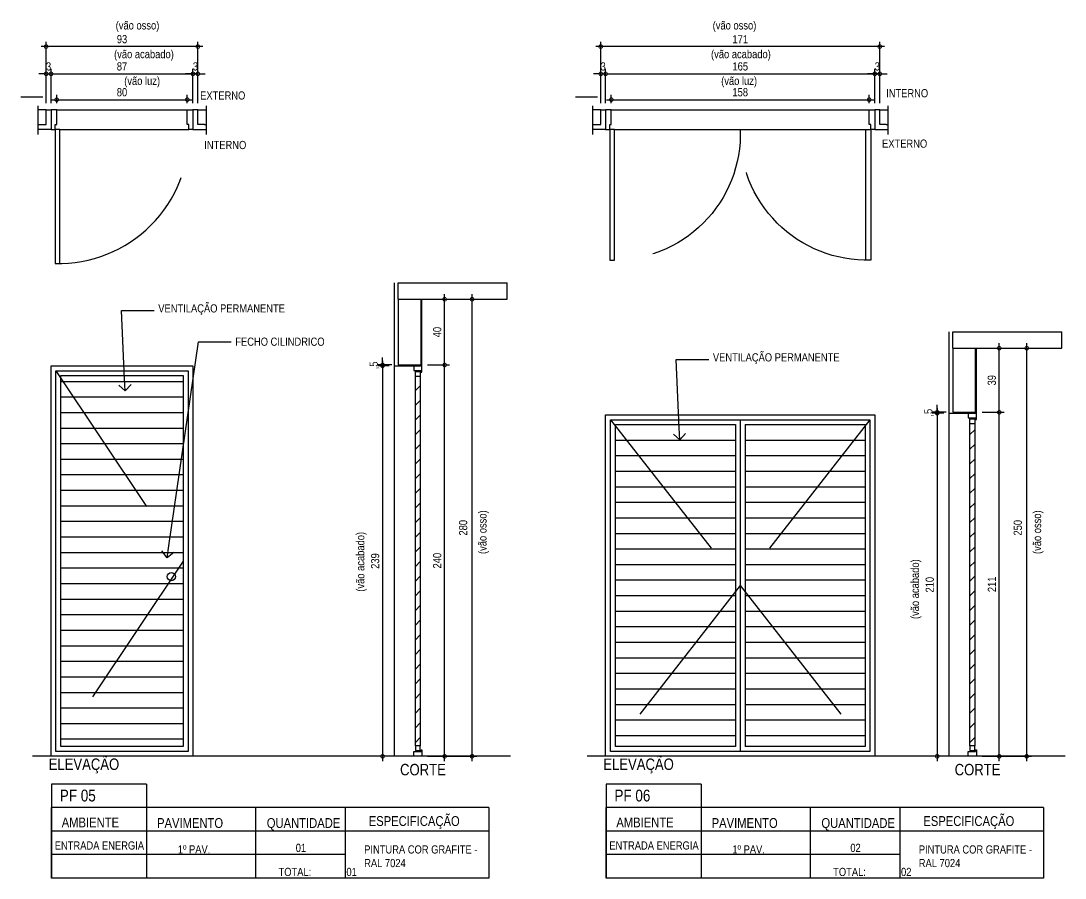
# Model space of a CAD drawing. Header units: metres. Extents: x -0.2 to 45.9, y -54 to 5.7.
# Drawn here: x 13.81 to 20.21, y 0.01 to 5.26 of the extents above; entities that cross this region are included whole.
import ezdxf
from ezdxf import colors
from ezdxf.entities.mleader import LeaderData, LeaderLine
from ezdxf.math import Vec2, Vec3

# ---------------------------------------------------------------- set-up
doc = ezdxf.new("R2010")
doc.units = ezdxf.units.M
doc.header["$PDMODE"] = 35
doc.linetypes.add('DASHEDX2', pattern=[1.5, 1, -0.5])
for name, color, linetype in [('AR-CAIXILHO', 1, 'Continuous'), ('ARQ-ALV ACAB', 4, 'Continuous'), ('ARQ-ALV OSSO', 5, 'Continuous'), ('ARQ-AUX', 7, 'Continuous'), ('ARQ-AUX1', 1, 'Continuous'), ('ARQ-AUX2', 2, 'Continuous'), ('ARQ-CAX', 1, 'Continuous'), ('ARQ-CAX @ 1', 1, 'Continuous'), ('ARQ-DIM', 2, 'Continuous'), ('ARQ-ENCH', 1, 'Continuous'), ('ARQ-EST', 2, 'Continuous'), ('ARQ-PRJ', 7, 'DASHEDX2'), ('ARQ-SIM', 1, 'Continuous'), ('ARQ-TXT', 2, 'Continuous'), ('ES-CORTE', 2, 'Continuous')]:
    doc.layers.add(name, color=color, linetype=linetype)
doc.styles.add('Adesa', font='ARIALN.TTF')
doc.styles.get("Standard").update_dxf_attribs({"font": 'arial.ttf'})
doc.dimstyles.new('ADESA 1-0025', dxfattribs={"dimtxt": 0.05, "dimasz": 0.045, "dimexe": 0.03, "dimexo": 0.04, "dimgap": 0.02, "dimtad": 1, "dimtoh": 1, "dimdec": 0, "dimlfac": 100, "dimzin": 4, "dimtxsty": 'Adesa', "dimblk": 'DOTSMALL', "dimcen": 1, "dimdle": 0.03, "dimclrd": 1, "dimclre": 1, "dimclrt": 256, "dimazin": 1, "dimtm": 1e-09, "dimtfac": 1, "dimtdec": 0, "dimtix": 1, "dimtmove": 2, "dimatfit": 0, "dimldrblk": 'DOTSMALL', "dimfxl": 0.8, "dimtvp": 2, "dimtolj": 1, "dimtzin": 0, "dimarcsym": 0})

# ---------------------------------------------------------------- blocks, each defined once
blk = doc.blocks.new('*U72')
for points in [[(0, 0), (0, 0.8204), (-0.03, 0.8204), (-0.03, 0)], [(0.025, 0), (0, 0), (0, -0.03), (-0.01, -0.03), (-0.01, -0.12), (0.025, -0.12), (0.025, 0)], [(-0.845, 0), (-0.82, 0), (-0.82, -0.03), (-0.81, -0.03), (-0.81, -0.12), (-0.845, -0.12), (-0.845, 0)]]:
    blk.add_lwpolyline(points, close=True)
at = {"layer": 'ARQ-PRJ'}
blk.add_arc((-0.0237, 0.0242), 0.7967, 88.29868, 181.74012, dxfattribs=at)
blk = doc.blocks.new('_DotSmall')
at = {"color": 0, "linetype": 'ByBlock', "const_width": 0.5}
blk.add_lwpolyline([(-0.0625, 0, 1), (0.0625, 0, 1)], format="xyb", close=True, dxfattribs=at)
blk = doc.blocks.new('*D62')
at = {"layer": 'ARQ-DIM', "color": 1, "lineweight": -2, "transparency": 16777216}
for p, q in [((16.2528, 3.5512), (16.6057, 3.5512)), ((16.5757, 0.7212), (16.5757, 3.5812)), ((16.3128, 0.7512), (16.6057, 0.7512))]:
    blk.add_line(p, q, dxfattribs=at)
at = {"layer": 'Defpoints', "color": 0, "transparency": 16777216}
for p in [(16.2128, 3.5512), (16.5757, 3.5512), (16.2728, 0.7512)]:
    blk.add_point(p, dxfattribs=at)
at = {"layer": 'ARQ-DIM', "color": 1, "lineweight": -2, "transparency": 16777216, "xscale": 0.045, "yscale": 0.045, "zscale": 0.045}
for p, rotation in [((16.5757, 3.5512), 90), ((16.5757, 0.7512), 270)]:
    blk.add_blockref('_DotSmall', p, dxfattribs=dict(at, rotation=rotation))
at = {"layer": 'ARQ-DIM', "transparency": 16777216, "insert": (16.5211, 2.1512), "char_height": 0.05, "attachment_point": 5, "rotation": 90, "style": 'Adesa'}
blk.add_mtext('\\A1;280', dxfattribs=at)
blk = doc.blocks.new('*D63')
at = {"layer": 'ARQ-DIM', "color": 1, "lineweight": -2, "transparency": 16777216}
for p, q in [((16.0828, 3.1484), (15.9971, 3.1484)), ((16.0578, 3.1434), (15.9971, 3.1434)), ((16.0271, 3.1484), (16.0271, 3.1934)), ((16.0271, 3.1484), (16.0271, 3.1434)), ((16.0271, 3.1434), (16.0271, 3.0984))]:
    blk.add_line(p, q, dxfattribs=at)
at = {"layer": 'Defpoints', "color": 0, "transparency": 16777216}
for p in [(16.0271, 3.1434), (16.0978, 3.1434), (16.1228, 3.1484)]:
    blk.add_point(p, dxfattribs=at)
at = {"layer": 'ARQ-DIM', "color": 1, "lineweight": -2, "transparency": 16777216, "xscale": 0.045, "yscale": 0.045, "zscale": 0.045}
for p, rotation in [((16.0271, 3.1484), 270), ((16.0271, 3.1434), 90)]:
    blk.add_blockref('_DotSmall', p, dxfattribs=dict(at, rotation=rotation))
at = {"layer": 'ARQ-DIM', "transparency": 16777216, "insert": (15.9772, 3.1459), "char_height": 0.05, "attachment_point": 5, "rotation": 90, "style": 'Adesa'}
blk.add_mtext('\\A1;,5', dxfattribs=at)
blk = doc.blocks.new('*D64')
at = {"layer": 'ARQ-DIM', "color": 1, "lineweight": -2, "transparency": 16777216}
for p, q in [((16.0271, 3.1734), (16.0271, 0.7212)), ((16.0671, 3.1434), (16.0571, 3.1434)), ((16.0578, 0.7512), (15.9971, 0.7512))]:
    blk.add_line(p, q, dxfattribs=at)
at = {"layer": 'Defpoints', "color": 0, "transparency": 16777216}
for p in [(16.0271, 3.1434), (16.0271, 0.7512), (16.0978, 0.7512)]:
    blk.add_point(p, dxfattribs=at)
at = {"layer": 'ARQ-DIM', "color": 1, "lineweight": -2, "transparency": 16777216, "xscale": 0.045, "yscale": 0.045, "zscale": 0.045}
for p, rotation in [((16.0271, 3.1434), 90), ((16.0271, 0.7512), 270)]:
    blk.add_blockref('_DotSmall', p, dxfattribs=dict(at, rotation=rotation))
at = {"layer": 'ARQ-DIM', "transparency": 16777216, "insert": (15.9816, 1.9473), "char_height": 0.05, "attachment_point": 5, "rotation": 90, "style": 'Adesa'}
blk.add_mtext('\\A1;239', dxfattribs=at)
blk = doc.blocks.new('*D65')
at = {"layer": 'ARQ-DIM', "color": 1, "lineweight": -2, "transparency": 16777216}
for p, q in [((16.3028, 3.1484), (16.4375, 3.1484)), ((16.4075, 0.7212), (16.4075, 3.1784)), ((16.3028, 0.7512), (16.4375, 0.7512))]:
    blk.add_line(p, q, dxfattribs=at)
at = {"layer": 'Defpoints', "color": 0, "transparency": 16777216}
for p in [(16.2628, 3.1484), (16.4075, 3.1484), (16.2628, 0.7512)]:
    blk.add_point(p, dxfattribs=at)
at = {"layer": 'ARQ-DIM', "color": 1, "lineweight": -2, "transparency": 16777216, "xscale": 0.045, "yscale": 0.045, "zscale": 0.045}
for p, rotation in [((16.4075, 3.1484), 90), ((16.4075, 0.7512), 270)]:
    blk.add_blockref('_DotSmall', p, dxfattribs=dict(at, rotation=rotation))
at = {"layer": 'ARQ-DIM', "transparency": 16777216, "insert": (16.362, 1.9498), "char_height": 0.05, "attachment_point": 5, "rotation": 90, "style": 'Adesa'}
blk.add_mtext('\\A1;240', dxfattribs=at)
blk = doc.blocks.new('*D66')
at = {"layer": 'ARQ-DIM', "color": 1, "lineweight": -2, "transparency": 16777216}
for p, q in [((16.4075, 3.1184), (16.4075, 3.5812)), ((16.4102, 3.5512), (16.4375, 3.5512)), ((16.4102, 3.1484), (16.4375, 3.1484))]:
    blk.add_line(p, q, dxfattribs=at)
at = {"layer": 'Defpoints', "color": 0, "transparency": 16777216}
for p in [(16.3702, 3.5512), (16.4075, 3.5512), (16.3702, 3.1484)]:
    blk.add_point(p, dxfattribs=at)
at = {"layer": 'ARQ-DIM', "color": 1, "lineweight": -2, "transparency": 16777216, "xscale": 0.045, "yscale": 0.045, "zscale": 0.045}
for p, rotation in [((16.4075, 3.5512), 90), ((16.4075, 3.1484), 270)]:
    blk.add_blockref('_DotSmall', p, dxfattribs=dict(at, rotation=rotation))
at = {"layer": 'ARQ-DIM', "transparency": 16777216, "insert": (16.362, 3.3498), "char_height": 0.05, "attachment_point": 5, "rotation": 90, "style": 'Adesa'}
blk.add_mtext('\\A1;40', dxfattribs=at)
blk = doc.blocks.new('_Open90')
at = {"color": 0, "linetype": 'ByBlock', "lineweight": -2}
for p, q in [((0, 0), (-1, 0)), ((-0.5, 0.5), (0, 0)), ((0, 0), (-0.5, -0.5))]:
    blk.add_line(p, q, dxfattribs=at)
blk = doc.blocks.new('*D69')
at = {"layer": 'ARQ-DIM', "color": 1, "lineweight": -2, "transparency": 16777216}
for p, q in [((14.0302, 4.7514), (14.0302, 4.8036)), ((14.8302, 4.7514), (14.8302, 4.8036)), ((14.0002, 4.7736), (14.8602, 4.7736))]:
    blk.add_line(p, q, dxfattribs=at)
at = {"layer": 'Defpoints', "color": 0, "transparency": 16777216}
for p in [(14.8302, 4.7736), (14.0302, 4.7114), (14.8302, 4.7114)]:
    blk.add_point(p, dxfattribs=at)
at = {"layer": 'ARQ-DIM', "color": 1, "lineweight": -2, "transparency": 16777216, "xscale": 0.045, "yscale": 0.045, "zscale": 0.045, "rotation": 180}
blk.add_blockref('_DotSmall', (14.0302, 4.7736), dxfattribs=at)
at = {"layer": 'ARQ-DIM', "color": 1, "lineweight": -2, "transparency": 16777216, "xscale": 0.045, "yscale": 0.045, "zscale": 0.045}
blk.add_blockref('_DotSmall', (14.8302, 4.7736), dxfattribs=at)
at = {"layer": 'ARQ-DIM', "transparency": 16777216, "insert": (14.4302, 4.8191), "char_height": 0.05, "attachment_point": 5, "style": 'Adesa'}
blk.add_mtext('\\A1;80', dxfattribs=at)
blk = doc.blocks.new('*D70')
at = {"layer": 'ARQ-DIM', "color": 1, "lineweight": -2, "transparency": 16777216}
for p, q in [((13.9652, 4.9318), (13.9202, 4.9318)), ((13.9652, 4.7514), (13.9652, 4.9618)), ((13.9652, 4.9318), (13.9952, 4.9318)), ((13.9952, 4.7514), (13.9952, 4.9618)), ((13.9952, 4.9318), (14.0402, 4.9318))]:
    blk.add_line(p, q, dxfattribs=at)
at = {"layer": 'Defpoints', "color": 0, "transparency": 16777216}
for p in [(13.9952, 4.9318), (13.9652, 4.7114), (13.9952, 4.7114)]:
    blk.add_point(p, dxfattribs=at)
at = {"layer": 'ARQ-DIM', "color": 1, "lineweight": -2, "transparency": 16777216, "xscale": 0.045, "yscale": 0.045, "zscale": 0.045}
blk.add_blockref('_DotSmall', (13.9652, 4.9318), dxfattribs=at)
at = {"layer": 'ARQ-DIM', "color": 1, "lineweight": -2, "transparency": 16777216, "xscale": 0.045, "yscale": 0.045, "zscale": 0.045, "rotation": 180}
blk.add_blockref('_DotSmall', (13.9952, 4.9318), dxfattribs=at)
at = {"layer": 'ARQ-DIM', "transparency": 16777216, "insert": (13.9802, 4.9773), "char_height": 0.05, "attachment_point": 5, "style": 'Adesa'}
blk.add_mtext('\\A1;3', dxfattribs=at)
blk = doc.blocks.new('*D67')
at = {"layer": 'ARQ-DIM', "color": 1, "lineweight": -2, "transparency": 16777216}
for p, q in [((13.9652, 4.9318), (14.8952, 4.9318)), ((13.9952, 4.7514), (13.9952, 4.9618)), ((14.8652, 4.7514), (14.8652, 4.9618))]:
    blk.add_line(p, q, dxfattribs=at)
at = {"layer": 'Defpoints', "color": 0, "transparency": 16777216}
for p in [(14.8652, 4.9318), (13.9952, 4.7114), (14.8652, 4.7114)]:
    blk.add_point(p, dxfattribs=at)
at = {"layer": 'ARQ-DIM', "color": 1, "lineweight": -2, "transparency": 16777216, "xscale": 0.045, "yscale": 0.045, "zscale": 0.045, "rotation": 180}
blk.add_blockref('_DotSmall', (13.9952, 4.9318), dxfattribs=at)
at = {"layer": 'ARQ-DIM', "color": 1, "lineweight": -2, "transparency": 16777216, "xscale": 0.045, "yscale": 0.045, "zscale": 0.045}
blk.add_blockref('_DotSmall', (14.8652, 4.9318), dxfattribs=at)
at = {"layer": 'ARQ-DIM', "transparency": 16777216, "insert": (14.4302, 4.9773), "char_height": 0.05, "attachment_point": 5, "style": 'Adesa'}
blk.add_mtext('\\A1;87', dxfattribs=at)
blk = doc.blocks.new('*D71')
at = {"layer": 'ARQ-DIM', "color": 1, "lineweight": -2, "transparency": 16777216}
for p, q in [((14.8652, 4.9318), (14.8202, 4.9318)), ((14.8652, 4.7514), (14.8652, 4.9618)), ((14.8952, 4.9318), (14.8652, 4.9318)), ((14.8952, 4.7514), (14.8952, 4.9618)), ((14.8952, 4.9318), (14.9402, 4.9318))]:
    blk.add_line(p, q, dxfattribs=at)
at = {"layer": 'Defpoints', "color": 0, "transparency": 16777216}
for p in [(14.8652, 4.9318), (14.8652, 4.7114), (14.8952, 4.7114)]:
    blk.add_point(p, dxfattribs=at)
at = {"layer": 'ARQ-DIM', "color": 1, "lineweight": -2, "transparency": 16777216, "xscale": 0.045, "yscale": 0.045, "zscale": 0.045}
blk.add_blockref('_DotSmall', (14.8652, 4.9318), dxfattribs=at)
at = {"layer": 'ARQ-DIM', "color": 1, "lineweight": -2, "transparency": 16777216, "xscale": 0.045, "yscale": 0.045, "zscale": 0.045, "rotation": 180}
blk.add_blockref('_DotSmall', (14.8952, 4.9318), dxfattribs=at)
at = {"layer": 'ARQ-DIM', "transparency": 16777216, "insert": (14.8802, 4.9773), "char_height": 0.05, "attachment_point": 5, "style": 'Adesa'}
blk.add_mtext('\\A1;3', dxfattribs=at)
blk = doc.blocks.new('*D68')
at = {"layer": 'ARQ-DIM', "color": 1, "lineweight": -2, "transparency": 16777216}
for p, q in [((13.9652, 4.8605), (13.9652, 5.1287)), ((14.8952, 4.8605), (14.8952, 5.1287)), ((14.9252, 5.0987), (13.9352, 5.0987))]:
    blk.add_line(p, q, dxfattribs=at)
at = {"layer": 'Defpoints', "color": 0, "transparency": 16777216}
for p in [(13.9652, 5.0987), (13.9652, 4.8205), (14.8952, 4.8205)]:
    blk.add_point(p, dxfattribs=at)
at = {"layer": 'ARQ-DIM', "color": 1, "lineweight": -2, "transparency": 16777216, "xscale": 0.045, "yscale": 0.045, "zscale": 0.045, "rotation": 180}
blk.add_blockref('_DotSmall', (13.9652, 5.0987), dxfattribs=at)
at = {"layer": 'ARQ-DIM', "color": 1, "lineweight": -2, "transparency": 16777216, "xscale": 0.045, "yscale": 0.045, "zscale": 0.045}
blk.add_blockref('_DotSmall', (14.8952, 5.0987), dxfattribs=at)
at = {"layer": 'ARQ-DIM', "transparency": 16777216, "insert": (14.4302, 5.1442), "char_height": 0.05, "attachment_point": 5, "style": 'Adesa'}
blk.add_mtext('\\A1;93', dxfattribs=at)
blk = doc.blocks.new('*U83')
for points in [[(0, -0.17), (0.025, -0.17), (0.025, -0.14), (0.035, -0.14), (0.035, -0.05), (0, -0.05), (0, -0.17)], [(1.65, -0.17), (1.625, -0.17), (1.625, -0.14), (1.615, -0.14), (1.615, -0.05), (1.65, -0.05), (1.65, -0.17)], [(0.025, -0.17), (0.025, -0.97), (0.055, -0.97), (0.055, -0.17)], [(1.625, -0.17), (1.625, -0.9702), (1.595, -0.9702), (1.595, -0.17)]]:
    blk.add_lwpolyline(points, close=True)
at = {"layer": 'ARQ-PRJ'}
for centre, start, end in [((0.0505, -0.1958), 268.11777, 1.90745), ((1.5995, -0.1958), 178.09255, 271.88223)]:
    blk.add_arc(centre, 0.775, start, end, dxfattribs=at)
blk = doc.blocks.new('*D73')
at = {"layer": 'ARQ-DIM', "color": 1, "lineweight": -2, "transparency": 16777216}
for p, q in [((19.9745, 0.7212), (19.9745, 3.2812)), ((19.6516, 3.2512), (20.0045, 3.2512)), ((19.7116, 0.7512), (20.0045, 0.7512))]:
    blk.add_line(p, q, dxfattribs=at)
at = {"layer": 'Defpoints', "color": 0, "transparency": 16777216}
for p in [(19.6116, 3.2512), (19.9745, 3.2512), (19.6716, 0.7512)]:
    blk.add_point(p, dxfattribs=at)
at = {"layer": 'ARQ-DIM', "color": 1, "lineweight": -2, "transparency": 16777216, "xscale": 0.045, "yscale": 0.045, "zscale": 0.045}
for p, rotation in [((19.9745, 3.2512), 90), ((19.9745, 0.7512), 270)]:
    blk.add_blockref('_DotSmall', p, dxfattribs=dict(at, rotation=rotation))
at = {"layer": 'ARQ-DIM', "transparency": 16777216, "insert": (19.9198, 2.1512), "char_height": 0.05, "attachment_point": 5, "rotation": 90, "style": 'Adesa'}
blk.add_mtext('\\A1;250', dxfattribs=at)
blk = doc.blocks.new('*D74')
at = {"layer": 'ARQ-DIM', "color": 1, "lineweight": -2, "transparency": 16777216}
for p, q in [((19.4259, 2.8584), (19.4259, 2.9034)), ((19.4816, 2.8584), (19.3959, 2.8584)), ((19.4566, 2.8534), (19.3959, 2.8534)), ((19.4259, 2.8584), (19.4259, 2.8534)), ((19.4259, 2.8534), (19.4259, 2.8084))]:
    blk.add_line(p, q, dxfattribs=at)
at = {"layer": 'Defpoints', "color": 0, "transparency": 16777216}
for p in [(19.4259, 2.8534), (19.4966, 2.8534), (19.5216, 2.8584)]:
    blk.add_point(p, dxfattribs=at)
at = {"layer": 'ARQ-DIM', "color": 1, "lineweight": -2, "transparency": 16777216, "xscale": 0.045, "yscale": 0.045, "zscale": 0.045}
for p, rotation in [((19.4259, 2.8584), 270), ((19.4259, 2.8534), 90)]:
    blk.add_blockref('_DotSmall', p, dxfattribs=dict(at, rotation=rotation))
at = {"layer": 'ARQ-DIM', "transparency": 16777216, "insert": (19.3759, 2.8559), "char_height": 0.05, "attachment_point": 5, "rotation": 90, "style": 'Adesa'}
blk.add_mtext('\\A1;,5', dxfattribs=at)
blk = doc.blocks.new('*D75')
at = {"layer": 'ARQ-DIM', "color": 1, "lineweight": -2, "transparency": 16777216}
for p, q in [((19.4259, 2.8834), (19.4259, 0.7212)), ((19.4659, 2.8534), (19.4559, 2.8534)), ((19.4566, 0.7512), (19.3959, 0.7512))]:
    blk.add_line(p, q, dxfattribs=at)
at = {"layer": 'Defpoints', "color": 0, "transparency": 16777216}
for p in [(19.4259, 2.8534), (19.4259, 0.7512), (19.4966, 0.7512)]:
    blk.add_point(p, dxfattribs=at)
at = {"layer": 'ARQ-DIM', "color": 1, "lineweight": -2, "transparency": 16777216, "xscale": 0.045, "yscale": 0.045, "zscale": 0.045}
for p, rotation in [((19.4259, 2.8534), 90), ((19.4259, 0.7512), 270)]:
    blk.add_blockref('_DotSmall', p, dxfattribs=dict(at, rotation=rotation))
at = {"layer": 'ARQ-DIM', "transparency": 16777216, "insert": (19.3803, 1.8023), "char_height": 0.05, "attachment_point": 5, "rotation": 90, "style": 'Adesa'}
blk.add_mtext('\\A1;210', dxfattribs=at)
blk = doc.blocks.new('*D76')
at = {"layer": 'ARQ-DIM', "color": 1, "lineweight": -2, "transparency": 16777216}
for p, q in [((19.8063, 0.7212), (19.8063, 2.8884)), ((19.7016, 2.8584), (19.8363, 2.8584)), ((19.7016, 0.7512), (19.8363, 0.7512))]:
    blk.add_line(p, q, dxfattribs=at)
at = {"layer": 'Defpoints', "color": 0, "transparency": 16777216}
for p in [(19.6616, 2.8584), (19.8063, 2.8584), (19.6616, 0.7512)]:
    blk.add_point(p, dxfattribs=at)
at = {"layer": 'ARQ-DIM', "color": 1, "lineweight": -2, "transparency": 16777216, "xscale": 0.045, "yscale": 0.045, "zscale": 0.045}
for p, rotation in [((19.8063, 2.8584), 90), ((19.8063, 0.7512), 270)]:
    blk.add_blockref('_DotSmall', p, dxfattribs=dict(at, rotation=rotation))
at = {"layer": 'ARQ-DIM', "transparency": 16777216, "insert": (19.7612, 1.8048), "char_height": 0.05, "attachment_point": 5, "rotation": 90, "style": 'Adesa'}
blk.add_mtext('\\A1;211', dxfattribs=at)
blk = doc.blocks.new('*D77')
at = {"layer": 'ARQ-DIM', "color": 1, "lineweight": -2, "transparency": 16777216}
for p, q in [((19.8063, 2.8284), (19.8063, 3.2812)), ((19.8089, 3.2512), (19.8363, 3.2512)), ((19.8089, 2.8584), (19.8363, 2.8584))]:
    blk.add_line(p, q, dxfattribs=at)
at = {"layer": 'Defpoints', "color": 0, "transparency": 16777216}
for p in [(19.7689, 3.2512), (19.8063, 3.2512), (19.7689, 2.8584)]:
    blk.add_point(p, dxfattribs=at)
at = {"layer": 'ARQ-DIM', "color": 1, "lineweight": -2, "transparency": 16777216, "xscale": 0.045, "yscale": 0.045, "zscale": 0.045}
for p, rotation in [((19.8063, 3.2512), 90), ((19.8063, 2.8584), 270)]:
    blk.add_blockref('_DotSmall', p, dxfattribs=dict(at, rotation=rotation))
at = {"layer": 'ARQ-DIM', "transparency": 16777216, "insert": (19.7607, 3.0548), "char_height": 0.05, "attachment_point": 5, "rotation": 90, "style": 'Adesa'}
blk.add_mtext('\\A1;39', dxfattribs=at)
blk = doc.blocks.new('*D80')
at = {"layer": 'ARQ-DIM', "color": 1, "lineweight": -2, "transparency": 16777216}
for p, q in [((17.4289, 4.7514), (17.4289, 4.8036)), ((19.0089, 4.7514), (19.0089, 4.8036)), ((17.3989, 4.7736), (19.0389, 4.7736))]:
    blk.add_line(p, q, dxfattribs=at)
at = {"layer": 'Defpoints', "color": 0, "transparency": 16777216}
for p in [(19.0089, 4.7736), (17.4289, 4.7114), (19.0089, 4.7114)]:
    blk.add_point(p, dxfattribs=at)
at = {"layer": 'ARQ-DIM', "color": 1, "lineweight": -2, "transparency": 16777216, "xscale": 0.045, "yscale": 0.045, "zscale": 0.045, "rotation": 180}
blk.add_blockref('_DotSmall', (17.4289, 4.7736), dxfattribs=at)
at = {"layer": 'ARQ-DIM', "color": 1, "lineweight": -2, "transparency": 16777216, "xscale": 0.045, "yscale": 0.045, "zscale": 0.045}
blk.add_blockref('_DotSmall', (19.0089, 4.7736), dxfattribs=at)
at = {"layer": 'ARQ-DIM', "transparency": 16777216, "insert": (18.2189, 4.8191), "char_height": 0.05, "attachment_point": 5, "style": 'Adesa'}
blk.add_mtext('\\A1;158', dxfattribs=at)
blk = doc.blocks.new('*D81')
at = {"layer": 'ARQ-DIM', "color": 1, "lineweight": -2, "transparency": 16777216}
for p, q in [((17.3639, 4.9318), (17.3189, 4.9318)), ((17.3639, 4.7514), (17.3639, 4.9618)), ((17.3639, 4.9318), (17.3939, 4.9318)), ((17.3939, 4.7514), (17.3939, 4.9618)), ((17.3939, 4.9318), (17.4389, 4.9318))]:
    blk.add_line(p, q, dxfattribs=at)
at = {"layer": 'Defpoints', "color": 0, "transparency": 16777216}
for p in [(17.3939, 4.9318), (17.3639, 4.7114), (17.3939, 4.7114)]:
    blk.add_point(p, dxfattribs=at)
at = {"layer": 'ARQ-DIM', "color": 1, "lineweight": -2, "transparency": 16777216, "xscale": 0.045, "yscale": 0.045, "zscale": 0.045}
blk.add_blockref('_DotSmall', (17.3639, 4.9318), dxfattribs=at)
at = {"layer": 'ARQ-DIM', "color": 1, "lineweight": -2, "transparency": 16777216, "xscale": 0.045, "yscale": 0.045, "zscale": 0.045, "rotation": 180}
blk.add_blockref('_DotSmall', (17.3939, 4.9318), dxfattribs=at)
at = {"layer": 'ARQ-DIM', "transparency": 16777216, "insert": (17.3789, 4.9773), "char_height": 0.05, "attachment_point": 5, "style": 'Adesa'}
blk.add_mtext('\\A1;3', dxfattribs=at)
blk = doc.blocks.new('*D78')
at = {"layer": 'ARQ-DIM', "color": 1, "lineweight": -2, "transparency": 16777216}
for p, q in [((17.3639, 4.9318), (19.0739, 4.9318)), ((17.3939, 4.7514), (17.3939, 4.9618)), ((19.0439, 4.7514), (19.0439, 4.9618))]:
    blk.add_line(p, q, dxfattribs=at)
at = {"layer": 'Defpoints', "color": 0, "transparency": 16777216}
for p in [(19.0439, 4.9318), (17.3939, 4.7114), (19.0439, 4.7114)]:
    blk.add_point(p, dxfattribs=at)
at = {"layer": 'ARQ-DIM', "color": 1, "lineweight": -2, "transparency": 16777216, "xscale": 0.045, "yscale": 0.045, "zscale": 0.045, "rotation": 180}
blk.add_blockref('_DotSmall', (17.3939, 4.9318), dxfattribs=at)
at = {"layer": 'ARQ-DIM', "color": 1, "lineweight": -2, "transparency": 16777216, "xscale": 0.045, "yscale": 0.045, "zscale": 0.045}
blk.add_blockref('_DotSmall', (19.0439, 4.9318), dxfattribs=at)
at = {"layer": 'ARQ-DIM', "transparency": 16777216, "insert": (18.2189, 4.9773), "char_height": 0.05, "attachment_point": 5, "style": 'Adesa'}
blk.add_mtext('\\A1;165', dxfattribs=at)
blk = doc.blocks.new('*D82')
at = {"layer": 'ARQ-DIM', "color": 1, "lineweight": -2, "transparency": 16777216}
for p, q in [((19.0439, 4.9318), (18.9989, 4.9318)), ((19.0439, 4.7514), (19.0439, 4.9618)), ((19.0739, 4.9318), (19.0439, 4.9318)), ((19.0739, 4.7514), (19.0739, 4.9618)), ((19.0739, 4.9318), (19.1189, 4.9318))]:
    blk.add_line(p, q, dxfattribs=at)
at = {"layer": 'Defpoints', "color": 0, "transparency": 16777216}
for p in [(19.0439, 4.9318), (19.0439, 4.7114), (19.0739, 4.7114)]:
    blk.add_point(p, dxfattribs=at)
at = {"layer": 'ARQ-DIM', "color": 1, "lineweight": -2, "transparency": 16777216, "xscale": 0.045, "yscale": 0.045, "zscale": 0.045}
blk.add_blockref('_DotSmall', (19.0439, 4.9318), dxfattribs=at)
at = {"layer": 'ARQ-DIM', "color": 1, "lineweight": -2, "transparency": 16777216, "xscale": 0.045, "yscale": 0.045, "zscale": 0.045, "rotation": 180}
blk.add_blockref('_DotSmall', (19.0739, 4.9318), dxfattribs=at)
at = {"layer": 'ARQ-DIM', "transparency": 16777216, "insert": (19.0589, 4.9773), "char_height": 0.05, "attachment_point": 5, "style": 'Adesa'}
blk.add_mtext('\\A1;3', dxfattribs=at)
blk = doc.blocks.new('*D79')
at = {"layer": 'ARQ-DIM', "color": 1, "lineweight": -2, "transparency": 16777216}
for p, q in [((17.3639, 4.8605), (17.3639, 5.1287)), ((19.0739, 4.8605), (19.0739, 5.1287)), ((19.1039, 5.0987), (17.3339, 5.0987))]:
    blk.add_line(p, q, dxfattribs=at)
at = {"layer": 'Defpoints', "color": 0, "transparency": 16777216}
for p in [(17.3639, 5.0987), (17.3639, 4.8205), (19.0739, 4.8205)]:
    blk.add_point(p, dxfattribs=at)
at = {"layer": 'ARQ-DIM', "color": 1, "lineweight": -2, "transparency": 16777216, "xscale": 0.045, "yscale": 0.045, "zscale": 0.045, "rotation": 180}
blk.add_blockref('_DotSmall', (17.3639, 5.0987), dxfattribs=at)
at = {"layer": 'ARQ-DIM', "color": 1, "lineweight": -2, "transparency": 16777216, "xscale": 0.045, "yscale": 0.045, "zscale": 0.045}
blk.add_blockref('_DotSmall', (19.0739, 5.0987), dxfattribs=at)
at = {"layer": 'ARQ-DIM', "transparency": 16777216, "insert": (18.2189, 5.1438), "char_height": 0.05, "attachment_point": 5, "style": 'Adesa'}
blk.add_mtext('\\A1;171', dxfattribs=at)

msp = doc.modelspace()

# ---------------------------------------------------------------- hatches: boundary and pattern name
at = {"layer": 'ARQ-AUX'}
h = msp.add_hatch(dxfattribs=at)
h.set_pattern_fill('LINE', color=256, scale=0.03)
h.set_pattern_definition([(0, (3.5185, 0), (0, 0.09525), [])])
h.paths.add_polyline_path([(14.8052, 3.0834), (14.8052, 0.8112), (14.0552, 0.8112), (14.0552, 3.0834)])
h = msp.add_hatch(dxfattribs=at)
h.set_pattern_fill('ANSI31', color=256, scale=0.02)
h.set_pattern_definition([(45, (-34.94749, -0.050013), (-0.04490128, 0.04490128), [])])
h.paths.add_polyline_path([(16.2579, 3.0788), (16.2279, 3.0788), (16.2279, 0.8158), (16.2579, 0.8158)])
h = msp.add_hatch(dxfattribs=at)
h.set_pattern_fill('LINE', color=256, scale=0.03)
h.set_pattern_definition([(0, (-14.19262, -28.26781), (0, 0.09525), [])])
h.paths.add_polyline_path([(18.9839, 2.7834), (18.2489, 2.7834), (18.2489, 0.8112), (18.9839, 0.8112)])
h.paths.add_polyline_path([(18.1889, 2.7834), (17.4539, 2.7834), (17.4539, 0.8112), (18.1889, 0.8112)])
h = msp.add_hatch(dxfattribs=at)
h.set_pattern_fill('ANSI31', color=256, scale=0.02)
h.set_pattern_definition([(45, (-31.54873, -0.050013), (-0.04490128, 0.04490128), [])])
h.paths.add_polyline_path([(19.6566, 2.7888), (19.6266, 2.7888), (19.6266, 0.8158), (19.6566, 0.8158)])

# ---------------------------------------------------------------- linework, layer by layer
at = {"color": 7, "linetype": 'ByBlock', "ltscale": 0.5}
for p, q in [((16.2279, 0.8158), (16.2279, 3.0788)), ((16.2579, 3.1088), (16.2579, 0.8158)), ((19.6566, 2.8188), (19.6566, 0.8158)), ((19.6266, 0.8158), (19.6266, 2.7888))]:
    msp.add_line(p, q, dxfattribs=at)
for points in [[(13.9152, 4.7351), (13.9152, 4.5604)], [(14.9452, 4.7351), (14.9452, 4.5604)], [(17.3139, 4.7351), (17.3139, 4.5604)], [(19.1239, 4.7351), (19.1239, 4.5604)]]:
    msp.add_lwpolyline(points)
at = {"layer": 'AR-CAIXILHO'}
for p, q in [((16.2178, 3.1138, 0), (16.2628, 3.1138, 0)), ((16.2178, 3.1138, 0), (16.2628, 3.1138, 0)), ((16.2228, 3.1138, 0), (16.2628, 3.1138, 0)), ((19.6166, 2.8238, 0), (19.6616, 2.8238, 0)), ((19.6166, 2.8238, 0), (19.6616, 2.8238, 0)), ((19.6216, 2.8238, 0), (19.6616, 2.8238, 0)), ((16.2178, 0.7808, 0), (16.2628, 0.7808, 0)), ((16.2178, 0.7808, 0), (16.2628, 0.7808, 0)), ((16.2228, 0.7808, 0), (16.2628, 0.7808, 0)), ((19.6166, 0.7808, 0), (19.6616, 0.7808, 0)), ((19.6166, 0.7808, 0), (19.6616, 0.7808, 0)), ((19.6216, 0.7808, 0), (19.6616, 0.7808, 0))]:
    msp.add_line(p, q, dxfattribs=at)
for points in [[(16.2678, 3.1038), (16.2678, 3.1434), (16.2678, 3.1434), (16.2678, 3.1434), (16.2178, 3.1434), (16.2178, 3.1434), (16.2178, 3.1434), (16.2178, 3.1138), (16.2178, 3.1138), (16.2628, 3.1138), (16.2628, 3.1038), (16.2678, 3.1038), (16.2678, 3.1038), (16.2678, 3.1038)], [(19.6666, 2.8138), (19.6666, 2.8534), (19.6666, 2.8534), (19.6666, 2.8534), (19.6166, 2.8534), (19.6166, 2.8534), (19.6166, 2.8534), (19.6166, 2.8238), (19.6166, 2.8238), (19.6616, 2.8238), (19.6616, 2.8138), (19.6666, 2.8138), (19.6666, 2.8138), (19.6666, 2.8138)], [(16.2678, 0.7908), (16.2678, 0.7512), (16.2678, 0.7512), (16.2678, 0.7512), (16.2178, 0.7512), (16.2178, 0.7512), (16.2178, 0.7512), (16.2178, 0.7808), (16.2178, 0.7808), (16.2628, 0.7808), (16.2628, 0.7908), (16.2678, 0.7908), (16.2678, 0.7908), (16.2678, 0.7908)], [(19.6666, 0.7908), (19.6666, 0.7512), (19.6666, 0.7512), (19.6666, 0.7512), (19.6166, 0.7512), (19.6166, 0.7512), (19.6166, 0.7512), (19.6166, 0.7808), (19.6166, 0.7808), (19.6616, 0.7808), (19.6616, 0.7908), (19.6666, 0.7908), (19.6666, 0.7908), (19.6666, 0.7908)]]:
    msp.add_lwpolyline(points, dxfattribs=at)
at = {"layer": 'AR-CAIXILHO', "color": 1}
for points in [[(16.2279, 3.1088), (16.2579, 3.1088), (16.2579, 3.0788), (16.2279, 3.0788)], [(19.6266, 2.8188), (19.6566, 2.8188), (19.6566, 2.7888), (19.6266, 2.7888)], [(16.2279, 0.7858), (16.2579, 0.7858), (16.2579, 0.8158), (16.2279, 0.8158)], [(19.6266, 0.7858), (19.6566, 0.7858), (19.6566, 0.8158), (19.6266, 0.8158)]]:
    msp.add_lwpolyline(points, close=True, dxfattribs=at)
at = {"layer": 'ARQ-ALV ACAB', "color": 4}
for p, q in [((16.0978, 3.6512), (16.0978, 3.1434)), ((16.2678, 3.1434), (16.2678, 3.5512)), ((19.4966, 3.3512), (19.4966, 2.8534)), ((19.6666, 2.8534), (19.6666, 3.2512)), ((16.0978, 3.1434), (16.2678, 3.1434)), ((19.4966, 2.8534), (19.6666, 2.8534))]:
    msp.add_line(p, q, dxfattribs=at)
at = {"layer": 'ARQ-ALV ACAB'}
for points in [[(13.9652, 4.7114), (13.9952, 4.7114), (13.9952, 4.6214), (13.9952, 4.6214), (13.9952, 4.5914), (13.9152, 4.5914)], [(14.8952, 4.7114), (14.8652, 4.7114), (14.8652, 4.6214), (14.8652, 4.6214), (14.8652, 4.5914), (14.9452, 4.5914)], [(17.3639, 4.7114), (17.3939, 4.7114), (17.3939, 4.6214), (17.3939, 4.6214), (17.3939, 4.5914), (17.3139, 4.5914)], [(19.0739, 4.7114), (19.0439, 4.7114), (19.0439, 4.6214), (19.0439, 4.6214), (19.0439, 4.5914), (19.1239, 4.5914)]]:
    msp.add_lwpolyline(points, dxfattribs=at)
at = {"layer": 'ARQ-ALV OSSO'}
for p, q in [((16.1228, 3.5512), (16.1228, 3.1484)), ((16.2628, 3.1484), (16.2628, 3.5512)), ((19.5216, 3.2512), (19.5216, 2.8584)), ((19.6616, 2.8584), (19.6616, 3.2512)), ((16.1228, 3.1484), (16.2628, 3.1484)), ((19.5216, 2.8584), (19.6616, 2.8584))]:
    msp.add_line(p, q, dxfattribs=at)
at = {"layer": 'ARQ-AUX'}
for points in [[(14.0302, 4.7114), (14.8302, 4.7114)], [(17.4289, 4.7114), (19.0089, 4.7114)], [(14.0502, 4.5914), (14.8402, 4.5914)], [(17.4489, 4.5914), (18.9889, 4.5914)], [(16.0978, 3.1434), (16.0978, 0.7512)], [(19.4966, 2.8534), (19.4966, 0.7512)]]:
    msp.add_lwpolyline(points, dxfattribs=at)
at = {"layer": 'ARQ-AUX1'}
for points in [[(13.9454, 4.7887), (13.8105, 4.7887)], [(17.3441, 4.7887), (17.2093, 4.7887)], [(18.1889, 0.8112), (17.4539, 0.8112), (17.4539, 2.7834), (18.1889, 2.7834)], [(18.1889, 2.7834), (18.1889, 0.8112)], [(18.2189, 2.8134), (18.2189, 0.7812)], [(18.2489, 2.7834), (18.9839, 2.7834), (18.9839, 0.8112), (18.2489, 0.8112)], [(18.2489, 2.7834), (18.2489, 0.8112)]]:
    msp.add_lwpolyline(points, dxfattribs=at)
for points in [[(13.9952, 3.1434), (14.8652, 3.1434), (14.8652, 0.7512), (13.9952, 0.7512)], [(14.0252, 3.1134), (14.8352, 3.1134), (14.8352, 0.7812), (14.0252, 0.7812)], [(14.8052, 3.0834), (14.8052, 0.8112), (14.0552, 0.8112), (14.0552, 3.0834)], [(17.3939, 2.8434), (19.0439, 2.8434), (19.0439, 0.7512), (17.3939, 0.7512)], [(17.4239, 2.8134), (19.0139, 2.8134), (19.0139, 0.7812), (17.4239, 0.7812)]]:
    msp.add_lwpolyline(points, close=True, dxfattribs=at)
msp.add_circle((14.7325, 1.8521), 0.025, dxfattribs=at)
at = {"layer": 'ARQ-AUX2'}
for p, q in [((16.1228, 3.6512), (16.7916, 3.6512)), ((16.1228, 3.5512), (16.7916, 3.5512)), ((19.5216, 3.3512), (20.1903, 3.3512)), ((19.5216, 3.2512), (20.1903, 3.2512))]:
    msp.add_line(p, q, dxfattribs=at)
for points in [[(13.9152, 4.6214), (13.9652, 4.6214), (13.9652, 4.7114), (13.9152, 4.7114)], [(14.9352, 4.6214), (14.8952, 4.6214), (14.8952, 4.7114), (14.9452, 4.7114)], [(17.3139, 4.6214), (17.3639, 4.6214), (17.3639, 4.7114), (17.3139, 4.7114)], [(19.1139, 4.6214), (19.0739, 4.6214), (19.0739, 4.7114), (19.1239, 4.7114)], [(14.9352, 4.6214), (14.9452, 4.6214)], [(19.1139, 4.6214), (19.1239, 4.6214)]]:
    msp.add_lwpolyline(points, dxfattribs=at)
at = {"layer": 'ARQ-CAX'}
for points in [[(16.2279, 3.1088), (16.2579, 3.1088)], [(19.6266, 2.8188), (19.6566, 2.8188)], [(16.2279, 0.7858), (16.2579, 0.7858)], [(19.6266, 0.7858), (19.6566, 0.7858)]]:
    msp.add_lwpolyline(points, dxfattribs=at)
at = {"layer": 'ARQ-DIM'}
for points in [[(16.1228, 3.5512), (16.1228, 3.6512)], [(19.5216, 3.2512), (19.5216, 3.3512)]]:
    msp.add_lwpolyline(points, dxfattribs=at)
at = {"layer": 'ARQ-ENCH', "ltscale": 0.01}
for p, q in [((13.9986, 0.5805), (13.9986, 0.0051)), ((14.5813, 0.5805), (13.9986, 0.5805)), ((14.5813, 0.5805), (14.5813, 0.0051)), ((17.3974, 0.5805), (17.3974, 0.0051)), ((17.9801, 0.5805), (17.3974, 0.5805)), ((17.9801, 0.5805), (17.9801, 0.0051)), ((14.3373, 0.4366), (13.9986, 0.4366)), ((13.9986, 0.0051), (13.9986, 0.4366)), ((13.9986, 0.0051), (13.9986, 0.4366)), ((16.6789, 0.4366), (14.3373, 0.4366)), ((15.2486, 0.4366), (15.2486, 0.0051)), ((15.7986, 0.4366), (15.7986, 0.0051)), ((16.6789, 0.4366), (16.6789, 0.0051)), ((17.736, 0.4366), (17.3974, 0.4366)), ((17.3974, 0.0051), (17.3974, 0.4366)), ((17.3974, 0.0051), (17.3974, 0.4366)), ((20.0776, 0.4366), (17.736, 0.4366)), ((18.6474, 0.4366), (18.6474, 0.0051)), ((19.1974, 0.4366), (19.1974, 0.0051)), ((20.0776, 0.4366), (20.0776, 0.0051)), ((16.6789, 0.2928), (13.9986, 0.2928)), ((20.0776, 0.2928), (17.3974, 0.2928)), ((15.7986, 0.1489), (13.9986, 0.1489)), ((15.7986, 0.1489), (13.9986, 0.1489)), ((19.1974, 0.1489), (17.3974, 0.1489)), ((19.1974, 0.1489), (17.3974, 0.1489)), ((16.6789, 0.0051), (13.9986, 0.0051)), ((16.6789, 0.0051), (13.9986, 0.0051)), ((20.0776, 0.0051), (17.3974, 0.0051)), ((20.0776, 0.0051), (17.3974, 0.0051))]:
    msp.add_line(p, q, dxfattribs=at)
at = {"layer": 'ARQ-EST', "color": 8}
for points in [[(16.7916, 3.5512), (16.7916, 3.6512)], [(20.1903, 3.2512), (20.1903, 3.3512)]]:
    msp.add_lwpolyline(points, dxfattribs=at)
at = {"layer": 'ARQ-PRJ'}
for points in [[(14.0252, 3.1134), (14.8052, 1.9473), (14.0252, 0.7812)], [(17.4239, 2.8134), (18.2189, 1.7973), (17.4239, 0.7812)], [(19.0139, 2.8134), (18.2189, 1.7973), (19.0139, 0.7812)]]:
    msp.add_lwpolyline(points, dxfattribs=at)
at = {"layer": 'ES-CORTE'}
for p, q in [((16.8111, 0.7512), (13.8813, 0.7512)), ((20.2098, 0.7512), (17.2801, 0.7512))]:
    msp.add_line(p, q, dxfattribs=at)

# ---------------------------------------------------------------- block references
at = {"layer": 'ARQ-CAX @ 1', "rotation": 179.9999999990883}
msp.add_blockref('*U72', (14.0202, 4.5914), dxfattribs=at)
at = {"layer": 'ARQ-CAX @ 1', "xscale": -1}
msp.add_blockref('*U83', (19.0439, 4.7614), dxfattribs=at)

# ---------------------------------------------------------------- texts
at = {"layer": 'ARQ-TXT', "ltscale": 0.01, "char_height": 0.05, "attachment_point": 1}
for s, insert, width in [('{\\fArial Narrow|b0|i0|c0|p34;(vão osso)}', (14.3916, 5.2536), 0.26445), ('{\\fArial Narrow|b0|i0|c0|p34;(vão osso)}', (18.05, 5.2536), 0.26445), ('{\\fArial Narrow|b0|i0|c0|p34;(vão acabado)}', (14.3817, 5.0777), 0.834027), ('{\\fArial Narrow|b0|i0|c0|p34;(vão acabado)}', (18.04, 5.0777), 0.834027), ('{\\fArial Narrow|b0|i0|c0|p34;(vão luz)}', (14.4439, 4.9139), 0.26445), ('{\\fArial Narrow|b0|i0|c0|p34;(vão luz)}', (18.1023, 4.9139), 0.26445), ('{\\fArial Narrow|b0|i0|c0|p34;EXTERNO}', (14.9091, 4.8245), 0.26388), ('{\\fArial Narrow|b0|i0|c0|p34;INTERNO}', (19.113, 4.8382), 0.26388), ('{\\fArial Narrow|b0|i0|c0|p34;INTERNO}', (14.9343, 4.521), 0.26388), ('{\\fArial Narrow|b0|i0|c0|p34;EXTERNO}', (19.0879, 4.5293), 0.26388)]:
    msp.add_mtext(s, dxfattribs=dict(at, insert=insert, width=width))
at = {"layer": 'ARQ-TXT', "ltscale": 0.01, "char_height": 0.05, "attachment_point": 1, "rotation": 90}
for s, insert, width in [('{\\fArial Narrow|b0|i0|c0|p34;(vão osso)}', (16.614, 1.9904), 0.26445), ('{\\fArial Narrow|b0|i0|c0|p34;(vão osso)}', (20.0128, 1.9904), 0.26445), ('{\\fArial Narrow|b0|i0|c0|p34;(vão acabado)}', (15.8654, 1.7596), 0.454027), ('{\\fArial Narrow|b0|i0|c0|p34;(vão acabado)}', (19.2642, 1.592), 0.454027)]:
    msp.add_mtext(s, dxfattribs=dict(at, insert=insert, width=width))
at = {"layer": 'ARQ-TXT', "char_height": 0.07, "attachment_point": 1, "style": 'Adesa'}
for s, insert, width in [('ELEVAÇÃO', (13.9809, 0.7377), 0.551174), ('CORTE', (16.1342, 0.7047), 0.495551), ('ELEVAÇÃO', (17.3797, 0.7377), 0.551174), ('CORTE', (19.533, 0.7047), 0.495551)]:
    msp.add_mtext(s, dxfattribs=dict(at, insert=insert, width=width))
at = {"layer": 'ARQ-TXT', "ltscale": 0.01, "style": 'Adesa'}
for s, insert, char_height, width, attachment_point in [('PF 05', (14.0493, 0.5469), 0.072, 0.605305, 1), ('PF 06', (17.448, 0.5469), 0.072, 0.605305, 1), ('ESPECIFICAÇÃO', (16.221, 0.3846), 0.06, 0.605305, 2), ('ESPECIFICAÇÃO', (19.6198, 0.3846), 0.06, 0.605305, 2), ('AMBIENTE', (14.2363, 0.3763), 0.06, 0.605305, 2), ('PAVIMENTO', (14.8474, 0.3726), 0.06, 0.605305, 2), ('QUANTIDADE', (15.5427, 0.3726), 0.06, 0.605305, 2), ('AMBIENTE', (17.6351, 0.3763), 0.06, 0.605305, 2), ('PAVIMENTO', (18.2461, 0.3726), 0.06, 0.605305, 2), ('QUANTIDADE', (18.9415, 0.3726), 0.06, 0.605305, 2), ('ENTRADA ENERGIA', (14.0181, 0.2045), 0.05, 0.601985, 4), ('\\pi0.17705;1º PAV.', (14.5952, 0.181), 0.05, 0.542237, 4), ('01', (15.5267, 0.1901), 0.05, 0.512462, 5), ('PINTURA COR GRAFITE - RAL 7024', (15.9143, 0.2057), 0.05, 0.71814, 1), ('ENTRADA ENERGIA', (17.4168, 0.2045), 0.05, 0.601985, 4), ('\\pi0.17705;1º PAV.', (17.9939, 0.181), 0.05, 0.542237, 4), ('02', (18.9255, 0.1901), 0.05, 0.512462, 5), ('PINTURA COR GRAFITE - RAL 7024', (19.3131, 0.2057), 0.05, 0.71814, 1), ('TOTAL:^I 01', (15.3896, 0.0678), 0.05, 0.749738, 1), ('TOTAL:^I 02', (18.7884, 0.0678), 0.05, 0.749738, 1)]:
    msp.add_mtext(s, dxfattribs=dict(at, insert=insert, char_height=char_height, width=width, attachment_point=attachment_point))

# ---------------------------------------------------------------- dimensions: what is measured, and where the dimension line sits
at = {"layer": 'ARQ-DIM'}
for base, p1, p2, picture, middle in [((13.9652, 5.0987), (14.8952, 4.8205), (13.9652, 4.8205), '*D68', (14.4302, 5.1442)), ((17.3639, 5.0987), (19.0739, 4.8205), (17.3639, 4.8205), '*D79', (18.2189, 5.1438)), ((13.9952, 4.9318), (13.9652, 4.7114), (13.9952, 4.7114), '*D70', (13.9802, 4.9773)), ((14.8652, 4.9318), (13.9952, 4.7114), (14.8652, 4.7114), '*D67', (14.4302, 4.9773)), ((14.8652, 4.9318), (14.8952, 4.7114), (14.8652, 4.7114), '*D71', (14.8802, 4.9773)), ((17.3939, 4.9318), (17.3639, 4.7114), (17.3939, 4.7114), '*D81', (17.3789, 4.9773)), ((19.0439, 4.9318), (17.3939, 4.7114), (19.0439, 4.7114), '*D78', (18.2189, 4.9773)), ((19.0439, 4.9318), (19.0739, 4.7114), (19.0439, 4.7114), '*D82', (19.0589, 4.9773)), ((14.8302, 4.7736), (14.0302, 4.7114), (14.8302, 4.7114), '*D69', (14.4302, 4.8191)), ((19.0089, 4.7736), (17.4289, 4.7114), (19.0089, 4.7114), '*D80', (18.2189, 4.8191))]:
    dim = msp.add_linear_dim(base=base, p1=p1, p2=p2, dimstyle='ADESA 1-0025', dxfattribs=at)
    dim.commit()
    dim.dimension.update_dxf_attribs({"geometry": picture, "text_midpoint": middle})
for base, p1, p2, picture, middle in [((16.5757, 3.5512), (16.2728, 0.7512), (16.2128, 3.5512), '*D62', (16.5211, 2.1512)), ((19.9745, 3.2512), (19.6716, 0.7512), (19.6116, 3.2512), '*D73', (19.9198, 2.1512))]:
    dim = msp.add_linear_dim(base=base, p1=p1, p2=p2, angle=90, dimstyle='ADESA 1-0025', dxfattribs=at)
    dim.commit()
    dim.dimension.update_dxf_attribs({"geometry": picture, "text_midpoint": middle, "dimtype": 160})
for base, p1, p2, picture, middle in [((16.4075, 3.5512), (16.3702, 3.1484), (16.3702, 3.5512), '*D66', (16.362, 3.3498)), ((19.8063, 3.2512), (19.7689, 2.8584), (19.7689, 3.2512), '*D77', (19.7607, 3.0548)), ((16.0271, 0.7512), (16.0271, 3.1434), (16.0978, 0.7512), '*D64', (15.9816, 1.9473)), ((16.4075, 3.1484), (16.2628, 0.7512), (16.2628, 3.1484), '*D65', (16.362, 1.9498)), ((19.4259, 0.7512), (19.4259, 2.8534), (19.4966, 0.7512), '*D75', (19.3803, 1.8023)), ((19.8063, 2.8584), (19.6616, 0.7512), (19.6616, 2.8584), '*D76', (19.7612, 1.8048))]:
    dim = msp.add_linear_dim(base=base, p1=p1, p2=p2, angle=90, dimstyle='ADESA 1-0025', dxfattribs=at)
    dim.commit()
    dim.dimension.update_dxf_attribs({"geometry": picture, "text_midpoint": middle})
for base, p1, p2, picture, middle in [((16.0271, 3.1434), (16.1228, 3.1484), (16.0978, 3.1434), '*D63', (15.9772, 3.1459)), ((19.4259, 2.8534), (19.5216, 2.8584), (19.4966, 2.8534), '*D74', (19.3759, 2.8559))]:
    dim = msp.add_linear_dim(base=base, p1=p1, p2=p2, angle=90, dimstyle='ADESA 1-0025', override={"dimdec": 1}, dxfattribs=at)
    dim.commit()
    dim.dimension.update_dxf_attribs({"geometry": picture, "text_midpoint": middle})

# ---------------------------------------------------------------- leaders
at = {"layer": 'ARQ-SIM'}
ml = msp.add_multileader_mtext('Standard', dxfattribs=at)
ml.set_content('VENTILAÇÃO PERMANENTE', color=2, style='Adesa')
ml.set_leader_properties(color=256)
ml.set_arrow_properties(name='OPEN90')
ml.build(insert=Vec2(0, 0))
ml.multileader.update_dxf_attribs({"text_left_attachment_type": 2, "text_right_attachment_type": 2, "dogleg_length": 0.2, "arrow_head_size": 0.075})
ctx = ml.context
ctx.base_point, ctx.char_height, ctx.arrow_head_size, ctx.landing_gap_size, ctx.plane_origin = Vec3(14.6275, 3.4824), 0.05, 0.075, 0.025, Vec3(14.1243, 2.4296)
ctx.left_attachment, ctx.right_attachment = 2, 2
notes = []
notes.append((ctx, [(1, (1, 1, 0), (14.4275, 3.4824), (1, 0), 0.2, [(0, [(14.4499, 2.9894)], 0, [])])]))
ctx.mtext.insert, ctx.mtext.flow_direction = Vec3(14.6525, 3.5202), 5
ml = msp.add_multileader_mtext('Standard', dxfattribs=at)
ml.set_content('FECHO CILINDRICO ', color=2, style='Adesa')
ml.set_leader_properties(color=256)
ml.set_arrow_properties(name='OPEN90')
ml.build(insert=Vec2(0, 0))
ml.multileader.update_dxf_attribs({"text_left_attachment_type": 2, "text_right_attachment_type": 2, "dogleg_length": 0.2, "arrow_head_size": 0.075})
ctx = ml.context
ctx.base_point, ctx.char_height, ctx.arrow_head_size, ctx.landing_gap_size, ctx.plane_origin = Vec3(15.0994, 3.2903), 0.05, 0.075, 0.025, Vec3(14.5962, 2.4296)
ctx.left_attachment, ctx.right_attachment = 2, 2
notes.append((ctx, [(1, (1, 1, 0), (14.8994, 3.2903), (1, 0), 0.2, [(0, [(14.7061, 1.967)], 0, [])])]))
ctx.mtext.insert, ctx.mtext.flow_direction = Vec3(15.1244, 3.3162), 5
ml = msp.add_multileader_mtext('Standard', dxfattribs=at)
ml.set_content('VENTILAÇÃO PERMANENTE', color=2, style='Adesa')
ml.set_leader_properties(color=256)
ml.set_arrow_properties(name='OPEN90')
ml.build(insert=Vec2(0, 0))
ml.multileader.update_dxf_attribs({"text_left_attachment_type": 2, "text_right_attachment_type": 2, "dogleg_length": 0.2, "arrow_head_size": 0.075})
ctx = ml.context
ctx.base_point, ctx.char_height, ctx.arrow_head_size, ctx.landing_gap_size, ctx.plane_origin = Vec3(18.0263, 3.1824), 0.05, 0.075, 0.025, Vec3(17.5231, 2.4296)
ctx.left_attachment, ctx.right_attachment = 2, 2
notes.append((ctx, [(1, (1, 1, 0), (17.8263, 3.1824), (1, 0), 0.2, [(0, [(17.8486, 2.6894)], 0, [])])]))
ctx.mtext.insert, ctx.mtext.flow_direction = Vec3(18.0513, 3.2202), 5
for ctx, leaders in notes:
    for number, flags, end, landing, length, lines in leaders:
        leader = LeaderData()
        leader.index, (leader.has_last_leader_line, leader.has_dogleg_vector, leader.attachment_direction) = number, flags
        leader.last_leader_point, leader.dogleg_vector, leader.dogleg_length = Vec3(end), Vec3(landing), length
        for number, points, colour, breaks in lines:
            line = LeaderLine()
            line.index, line.vertices, line.color, line.breaks = number, Vec3.list(points), colors.encode_raw_color(colour), breaks
            leader.lines.append(line)
        ctx.leaders.append(leader)

doc.saveas('drawing.dxf')
